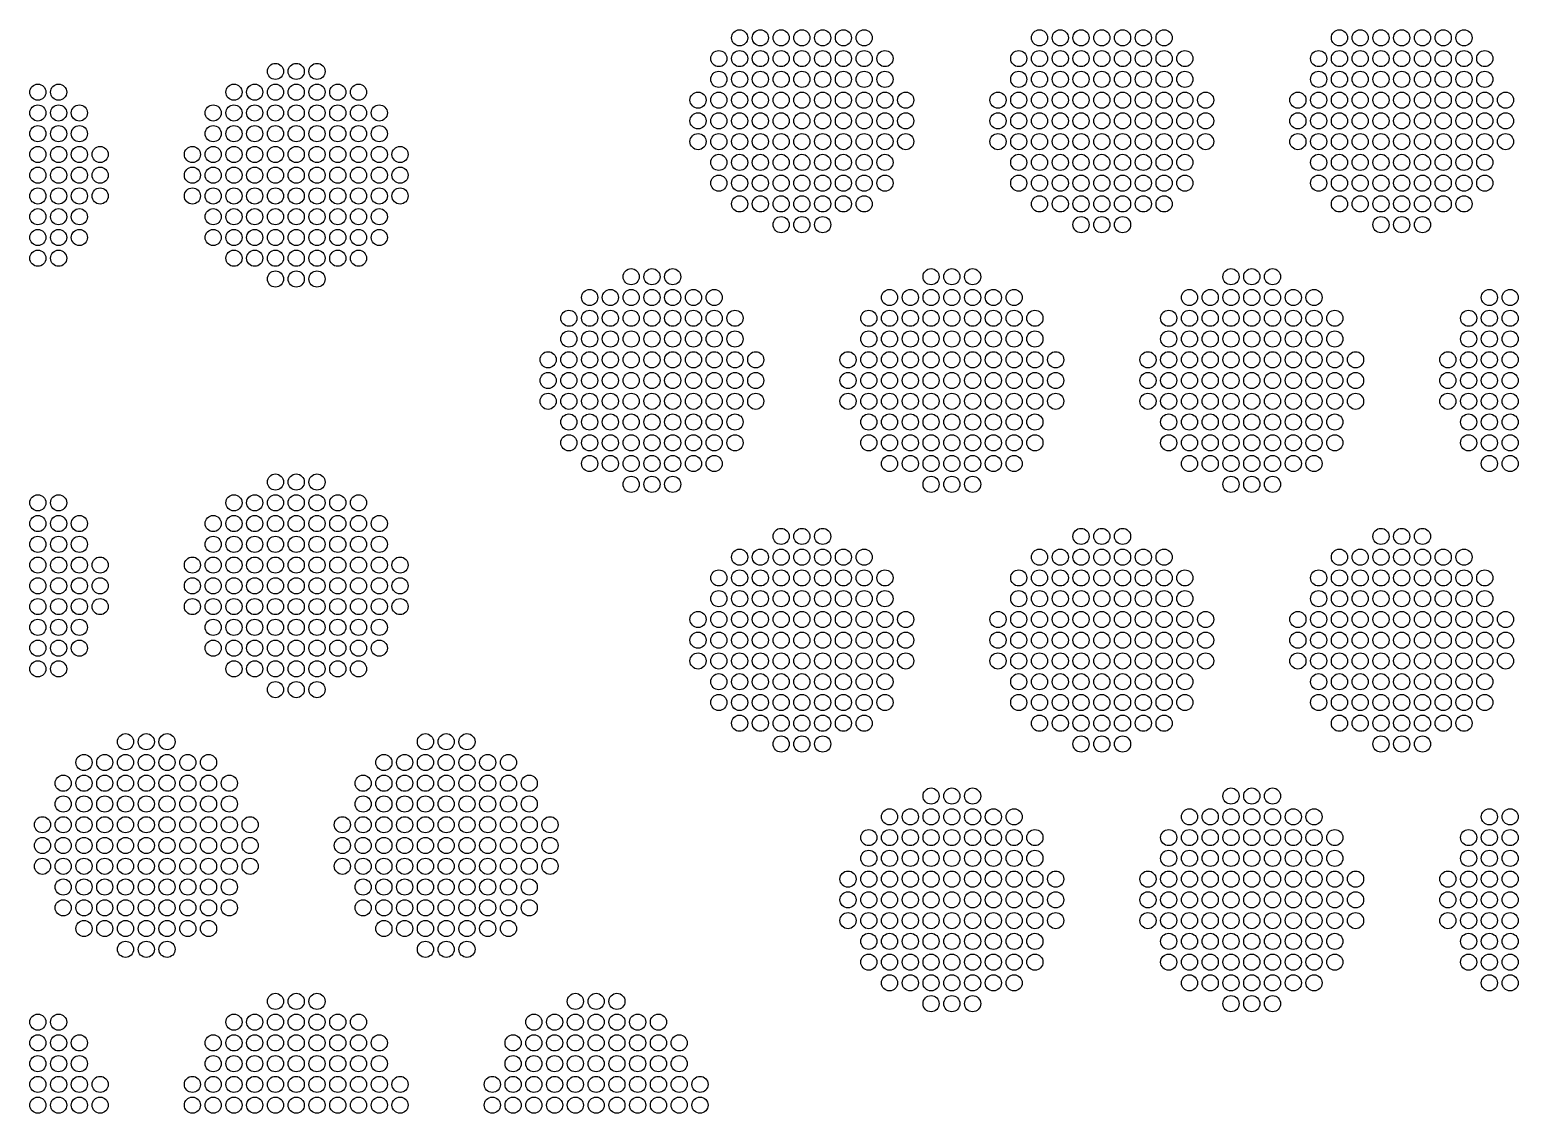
# Model space of a CAD drawing. Extents: x -49 to 54, y -38 to 38.
# Drawn here: x -29.79 to -23.33, y -4.75 to -0.05 of the extents above; entities that cross this region are included whole.
import ezdxf

# ---------------------------------------------------------------- set-up
doc = ezdxf.new("R2010")
doc.units = 0
doc.layers.add('LOWER_ELECTRODE', color=1, linetype='CONTINUOUS')

msp = doc.modelspace()

# ---------------------------------------------------------------- linework, layer by layer
at = {"layer": 'LOWER_ELECTRODE'}
for centre in [(-26.7084, -0.0851), (-26.6184, -0.0851), (-26.5284, -0.0851), (-26.4384, -0.0851), (-26.3484, -0.0851), (-26.2584, -0.0851), (-26.1684, -0.0851), (-25.4084, -0.0851), (-25.3184, -0.0851), (-25.2284, -0.0851), (-25.1384, -0.0851), (-25.0484, -0.0851), (-24.9584, -0.0851), (-24.8684, -0.0851), (-24.1084, -0.0851), (-24.0184, -0.0851), (-23.9284, -0.0851), (-23.8384, -0.0851), (-23.7484, -0.0851), (-23.6584, -0.0851), (-23.5684, -0.0851), (-26.7984, -0.1751), (-26.7084, -0.1751), (-26.6184, -0.1751), (-26.5284, -0.1751), (-26.4384, -0.1751), (-26.3484, -0.1751), (-26.2584, -0.1751), (-26.1684, -0.1751), (-26.0784, -0.1751), (-25.4984, -0.1751), (-25.4084, -0.1751), (-25.3184, -0.1751), (-25.2284, -0.1751), (-25.1384, -0.1751), (-25.0484, -0.1751), (-24.9584, -0.1751), (-24.8684, -0.1751), (-24.7784, -0.1751), (-24.1984, -0.1751), (-24.1084, -0.1751), (-24.0184, -0.1751), (-23.9284, -0.1751), (-23.8384, -0.1751), (-23.7484, -0.1751), (-23.6584, -0.1751), (-23.5684, -0.1751), (-23.4784, -0.1751), (-28.7202, -0.2307), (-28.6302, -0.2307), (-28.5402, -0.2307), (-26.7984, -0.2651), (-26.7084, -0.2651), (-26.6184, -0.2651), (-26.5284, -0.2651), (-26.4384, -0.2651), (-26.3484, -0.2651), (-26.2584, -0.2651), (-26.1684, -0.2651), (-26.0784, -0.2651), (-25.4984, -0.2651), (-25.4084, -0.2651), (-25.3184, -0.2651), (-25.2284, -0.2651), (-25.1384, -0.2651), (-25.0484, -0.2651), (-24.9584, -0.2651), (-24.8684, -0.2651), (-24.7784, -0.2651), (-24.1984, -0.2651), (-24.1084, -0.2651), (-24.0184, -0.2651), (-23.9284, -0.2651), (-23.8384, -0.2651), (-23.7484, -0.2651), (-23.6584, -0.2651), (-23.5684, -0.2651), (-23.4784, -0.2651), (-29.7502, -0.3207), (-29.6602, -0.3207), (-28.9002, -0.3207), (-28.8102, -0.3207), (-28.7202, -0.3207), (-28.6302, -0.3207), (-28.5402, -0.3207), (-28.4502, -0.3207), (-28.3602, -0.3207), (-26.8884, -0.3551), (-26.7984, -0.3551), (-26.7084, -0.3551), (-26.6184, -0.3551), (-26.5284, -0.3551), (-26.4384, -0.3551), (-26.3484, -0.3551), (-26.2584, -0.3551), (-26.1684, -0.3551), (-26.0784, -0.3551), (-25.9884, -0.3551), (-25.5884, -0.3551), (-25.4984, -0.3551), (-25.4084, -0.3551), (-25.3184, -0.3551), (-25.2284, -0.3551), (-25.1384, -0.3551), (-25.0484, -0.3551), (-24.9584, -0.3551), (-24.8684, -0.3551), (-24.7784, -0.3551), (-24.6884, -0.3551), (-24.2884, -0.3551), (-24.1984, -0.3551), (-24.1084, -0.3551), (-24.0184, -0.3551), (-23.9284, -0.3551), (-23.8384, -0.3551), (-23.7484, -0.3551), (-23.6584, -0.3551), (-23.5684, -0.3551), (-23.4784, -0.3551), (-23.3884, -0.3551), (-29.7502, -0.4107), (-29.6602, -0.4107), (-29.5702, -0.4107), (-28.9902, -0.4107), (-28.9002, -0.4107), (-28.8102, -0.4107), (-28.7202, -0.4107), (-28.6302, -0.4107), (-28.5402, -0.4107), (-28.4502, -0.4107), (-28.3602, -0.4107), (-28.2702, -0.4107), (-26.8884, -0.4451), (-26.7984, -0.4451), (-26.7084, -0.4451), (-26.6184, -0.4451), (-26.5284, -0.4451), (-26.4384, -0.4451), (-26.3484, -0.4451), (-26.2584, -0.4451), (-26.1684, -0.4451), (-26.0784, -0.4451), (-25.9884, -0.4451), (-25.5884, -0.4451), (-25.4984, -0.4451), (-25.4084, -0.4451), (-25.3184, -0.4451), (-25.2284, -0.4451), (-25.1384, -0.4451), (-25.0484, -0.4451), (-24.9584, -0.4451), (-24.8684, -0.4451), (-24.7784, -0.4451), (-24.6884, -0.4451), (-24.2884, -0.4451), (-24.1984, -0.4451), (-24.1084, -0.4451), (-24.0184, -0.4451), (-23.9284, -0.4451), (-23.8384, -0.4451), (-23.7484, -0.4451), (-23.6584, -0.4451), (-23.5684, -0.4451), (-23.4784, -0.4451), (-23.3884, -0.4451), (-29.7502, -0.5007), (-29.6602, -0.5007), (-29.5702, -0.5007), (-28.9902, -0.5007), (-28.9002, -0.5007), (-28.8102, -0.5007), (-28.7202, -0.5007), (-28.6302, -0.5007), (-28.5402, -0.5007), (-28.4502, -0.5007), (-28.3602, -0.5007), (-28.2702, -0.5007), (-26.8884, -0.5351), (-26.7984, -0.5351), (-26.7084, -0.5351), (-26.6184, -0.5351), (-26.5284, -0.5351), (-26.4384, -0.5351), (-26.3484, -0.5351), (-26.2584, -0.5351), (-26.1684, -0.5351), (-26.0784, -0.5351), (-25.9884, -0.5351), (-25.5884, -0.5351), (-25.4984, -0.5351), (-25.4084, -0.5351), (-25.3184, -0.5351), (-25.2284, -0.5351), (-25.1384, -0.5351), (-25.0484, -0.5351), (-24.9584, -0.5351), (-24.8684, -0.5351), (-24.7784, -0.5351), (-24.6884, -0.5351), (-24.2884, -0.5351), (-24.1984, -0.5351), (-24.1084, -0.5351), (-24.0184, -0.5351), (-23.9284, -0.5351), (-23.8384, -0.5351), (-23.7484, -0.5351), (-23.6584, -0.5351), (-23.5684, -0.5351), (-23.4784, -0.5351), (-23.3884, -0.5351), (-29.7502, -0.5907), (-29.6602, -0.5907), (-29.5702, -0.5907), (-29.4802, -0.5907), (-29.0802, -0.5907), (-28.9902, -0.5907), (-28.9002, -0.5907), (-28.8102, -0.5907), (-28.7202, -0.5907), (-28.6302, -0.5907), (-28.5402, -0.5907), (-28.4502, -0.5907), (-28.3602, -0.5907), (-28.2702, -0.5907), (-28.1802, -0.5907), (-26.7984, -0.6251), (-26.7084, -0.6251), (-26.6184, -0.6251), (-26.5284, -0.6251), (-26.4384, -0.6251), (-26.3484, -0.6251), (-26.2584, -0.6251), (-26.1684, -0.6251), (-26.0784, -0.6251), (-25.4984, -0.6251), (-25.4084, -0.6251), (-25.3184, -0.6251), (-25.2284, -0.6251), (-25.1384, -0.6251), (-25.0484, -0.6251), (-24.9584, -0.6251), (-24.8684, -0.6251), (-24.7784, -0.6251), (-24.1984, -0.6251), (-24.1084, -0.6251), (-24.0184, -0.6251), (-23.9284, -0.6251), (-23.8384, -0.6251), (-23.7484, -0.6251), (-23.6584, -0.6251), (-23.5684, -0.6251), (-23.4784, -0.6251), (-29.7502, -0.6807), (-29.6602, -0.6807), (-29.5702, -0.6807), (-29.4802, -0.6807), (-29.0802, -0.6807), (-28.9902, -0.6807), (-28.9002, -0.6807), (-28.8102, -0.6807), (-28.7202, -0.6807), (-28.6302, -0.6807), (-28.5402, -0.6807), (-28.4502, -0.6807), (-28.3602, -0.6807), (-28.2702, -0.6807), (-28.1802, -0.6807), (-26.7984, -0.7151), (-26.7084, -0.7151), (-26.6184, -0.7151), (-26.5284, -0.7151), (-26.4384, -0.7151), (-26.3484, -0.7151), (-26.2584, -0.7151), (-26.1684, -0.7151), (-26.0784, -0.7151), (-25.4984, -0.7151), (-25.4084, -0.7151), (-25.3184, -0.7151), (-25.2284, -0.7151), (-25.1384, -0.7151), (-25.0484, -0.7151), (-24.9584, -0.7151), (-24.8684, -0.7151), (-24.7784, -0.7151), (-24.1984, -0.7151), (-24.1084, -0.7151), (-24.0184, -0.7151), (-23.9284, -0.7151), (-23.8384, -0.7151), (-23.7484, -0.7151), (-23.6584, -0.7151), (-23.5684, -0.7151), (-23.4784, -0.7151), (-29.7502, -0.7707), (-29.6602, -0.7707), (-29.5702, -0.7707), (-29.4802, -0.7707), (-29.0802, -0.7707), (-28.9902, -0.7707), (-28.9002, -0.7707), (-28.8102, -0.7707), (-28.7202, -0.7707), (-28.6302, -0.7707), (-28.5402, -0.7707), (-28.4502, -0.7707), (-28.3602, -0.7707), (-28.2702, -0.7707), (-28.1802, -0.7707), (-26.7084, -0.8051), (-26.6184, -0.8051), (-26.5284, -0.8051), (-26.4384, -0.8051), (-26.3484, -0.8051), (-26.2584, -0.8051), (-26.1684, -0.8051), (-25.4084, -0.8051), (-25.3184, -0.8051), (-25.2284, -0.8051), (-25.1384, -0.8051), (-25.0484, -0.8051), (-24.9584, -0.8051), (-24.8684, -0.8051), (-24.1084, -0.8051), (-24.0184, -0.8051), (-23.9284, -0.8051), (-23.8384, -0.8051), (-23.7484, -0.8051), (-23.6584, -0.8051), (-23.5684, -0.8051), (-29.7502, -0.8607), (-29.6602, -0.8607), (-29.5702, -0.8607), (-28.9902, -0.8607), (-28.9002, -0.8607), (-28.8102, -0.8607), (-28.7202, -0.8607), (-28.6302, -0.8607), (-28.5402, -0.8607), (-28.4502, -0.8607), (-28.3602, -0.8607), (-28.2702, -0.8607), (-26.5284, -0.8951), (-26.4384, -0.8951), (-26.3484, -0.8951), (-25.2284, -0.8951), (-25.1384, -0.8951), (-25.0484, -0.8951), (-23.9284, -0.8951), (-23.8384, -0.8951), (-23.7484, -0.8951), (-29.7502, -0.9507), (-29.6602, -0.9507), (-29.5702, -0.9507), (-28.9902, -0.9507), (-28.9002, -0.9507), (-28.8102, -0.9507), (-28.7202, -0.9507), (-28.6302, -0.9507), (-28.5402, -0.9507), (-28.4502, -0.9507), (-28.3602, -0.9507), (-28.2702, -0.9507), (-29.7502, -1.0407), (-29.6602, -1.0407), (-28.9002, -1.0407), (-28.8102, -1.0407), (-28.7202, -1.0407), (-28.6302, -1.0407), (-28.5402, -1.0407), (-28.4502, -1.0407), (-28.3602, -1.0407), (-28.7202, -1.1307), (-28.6302, -1.1307), (-28.5402, -1.1307), (-27.1784, -1.1209), (-27.0884, -1.1209), (-26.9984, -1.1209), (-25.8784, -1.1209), (-25.7884, -1.1209), (-25.6984, -1.1209), (-24.5784, -1.1209), (-24.4884, -1.1209), (-24.3984, -1.1209), (-27.3584, -1.2109), (-27.2684, -1.2109), (-27.1784, -1.2109), (-27.0884, -1.2109), (-26.9984, -1.2109), (-26.9084, -1.2109), (-26.8184, -1.2109), (-26.0584, -1.2109), (-25.9684, -1.2109), (-25.8784, -1.2109), (-25.7884, -1.2109), (-25.6984, -1.2109), (-25.6084, -1.2109), (-25.5184, -1.2109), (-24.7584, -1.2109), (-24.6684, -1.2109), (-24.5784, -1.2109), (-24.4884, -1.2109), (-24.3984, -1.2109), (-24.3084, -1.2109), (-24.2184, -1.2109), (-23.4584, -1.2109), (-23.3684, -1.2109), (-27.4484, -1.3009), (-27.3584, -1.3009), (-27.2684, -1.3009), (-27.1784, -1.3009), (-27.0884, -1.3009), (-26.9984, -1.3009), (-26.9084, -1.3009), (-26.8184, -1.3009), (-26.7284, -1.3009), (-26.1484, -1.3009), (-26.0584, -1.3009), (-25.9684, -1.3009), (-25.8784, -1.3009), (-25.7884, -1.3009), (-25.6984, -1.3009), (-25.6084, -1.3009), (-25.5184, -1.3009), (-25.4284, -1.3009), (-24.8484, -1.3009), (-24.7584, -1.3009), (-24.6684, -1.3009), (-24.5784, -1.3009), (-24.4884, -1.3009), (-24.3984, -1.3009), (-24.3084, -1.3009), (-24.2184, -1.3009), (-24.1284, -1.3009), (-23.5484, -1.3009), (-23.4584, -1.3009), (-23.3684, -1.3009), (-27.4484, -1.3909), (-27.3584, -1.3909), (-27.2684, -1.3909), (-27.1784, -1.3909), (-27.0884, -1.3909), (-26.9984, -1.3909), (-26.9084, -1.3909), (-26.8184, -1.3909), (-26.7284, -1.3909), (-26.1484, -1.3909), (-26.0584, -1.3909), (-25.9684, -1.3909), (-25.8784, -1.3909), (-25.7884, -1.3909), (-25.6984, -1.3909), (-25.6084, -1.3909), (-25.5184, -1.3909), (-25.4284, -1.3909), (-24.8484, -1.3909), (-24.7584, -1.3909), (-24.6684, -1.3909), (-24.5784, -1.3909), (-24.4884, -1.3909), (-24.3984, -1.3909), (-24.3084, -1.3909), (-24.2184, -1.3909), (-24.1284, -1.3909), (-23.5484, -1.3909), (-23.4584, -1.3909), (-23.3684, -1.3909), (-27.5384, -1.4809), (-27.4484, -1.4809), (-27.3584, -1.4809), (-27.2684, -1.4809), (-27.1784, -1.4809), (-27.0884, -1.4809), (-26.9984, -1.4809), (-26.9084, -1.4809), (-26.8184, -1.4809), (-26.7284, -1.4809), (-26.6384, -1.4809), (-26.2384, -1.4809), (-26.1484, -1.4809), (-26.0584, -1.4809), (-25.9684, -1.4809), (-25.8784, -1.4809), (-25.7884, -1.4809), (-25.6984, -1.4809), (-25.6084, -1.4809), (-25.5184, -1.4809), (-25.4284, -1.4809), (-25.3384, -1.4809), (-24.9384, -1.4809), (-24.8484, -1.4809), (-24.7584, -1.4809), (-24.6684, -1.4809), (-24.5784, -1.4809), (-24.4884, -1.4809), (-24.3984, -1.4809), (-24.3084, -1.4809), (-24.2184, -1.4809), (-24.1284, -1.4809), (-24.0384, -1.4809), (-23.6384, -1.4809), (-23.5484, -1.4809), (-23.4584, -1.4809), (-23.3684, -1.4809), (-27.5384, -1.5709), (-27.4484, -1.5709), (-27.3584, -1.5709), (-27.2684, -1.5709), (-27.1784, -1.5709), (-27.0884, -1.5709), (-26.9984, -1.5709), (-26.9084, -1.5709), (-26.8184, -1.5709), (-26.7284, -1.5709), (-26.6384, -1.5709), (-26.2384, -1.5709), (-26.1484, -1.5709), (-26.0584, -1.5709), (-25.9684, -1.5709), (-25.8784, -1.5709), (-25.7884, -1.5709), (-25.6984, -1.5709), (-25.6084, -1.5709), (-25.5184, -1.5709), (-25.4284, -1.5709), (-25.3384, -1.5709), (-24.9384, -1.5709), (-24.8484, -1.5709), (-24.7584, -1.5709), (-24.6684, -1.5709), (-24.5784, -1.5709), (-24.4884, -1.5709), (-24.3984, -1.5709), (-24.3084, -1.5709), (-24.2184, -1.5709), (-24.1284, -1.5709), (-24.0384, -1.5709), (-23.6384, -1.5709), (-23.5484, -1.5709), (-23.4584, -1.5709), (-23.3684, -1.5709), (-27.5384, -1.6609), (-27.4484, -1.6609), (-27.3584, -1.6609), (-27.2684, -1.6609), (-27.1784, -1.6609), (-27.0884, -1.6609), (-26.9984, -1.6609), (-26.9084, -1.6609), (-26.8184, -1.6609), (-26.7284, -1.6609), (-26.6384, -1.6609), (-26.2384, -1.6609), (-26.1484, -1.6609), (-26.0584, -1.6609), (-25.9684, -1.6609), (-25.8784, -1.6609), (-25.7884, -1.6609), (-25.6984, -1.6609), (-25.6084, -1.6609), (-25.5184, -1.6609), (-25.4284, -1.6609), (-25.3384, -1.6609), (-24.9384, -1.6609), (-24.8484, -1.6609), (-24.7584, -1.6609), (-24.6684, -1.6609), (-24.5784, -1.6609), (-24.4884, -1.6609), (-24.3984, -1.6609), (-24.3084, -1.6609), (-24.2184, -1.6609), (-24.1284, -1.6609), (-24.0384, -1.6609), (-23.6384, -1.6609), (-23.5484, -1.6609), (-23.4584, -1.6609), (-23.3684, -1.6609), (-27.4484, -1.7509), (-27.3584, -1.7509), (-27.2684, -1.7509), (-27.1784, -1.7509), (-27.0884, -1.7509), (-26.9984, -1.7509), (-26.9084, -1.7509), (-26.8184, -1.7509), (-26.7284, -1.7509), (-26.1484, -1.7509), (-26.0584, -1.7509), (-25.9684, -1.7509), (-25.8784, -1.7509), (-25.7884, -1.7509), (-25.6984, -1.7509), (-25.6084, -1.7509), (-25.5184, -1.7509), (-25.4284, -1.7509), (-24.8484, -1.7509), (-24.7584, -1.7509), (-24.6684, -1.7509), (-24.5784, -1.7509), (-24.4884, -1.7509), (-24.3984, -1.7509), (-24.3084, -1.7509), (-24.2184, -1.7509), (-24.1284, -1.7509), (-23.5484, -1.7509), (-23.4584, -1.7509), (-23.3684, -1.7509), (-27.4484, -1.8409), (-27.3584, -1.8409), (-27.2684, -1.8409), (-27.1784, -1.8409), (-27.0884, -1.8409), (-26.9984, -1.8409), (-26.9084, -1.8409), (-26.8184, -1.8409), (-26.7284, -1.8409), (-26.1484, -1.8409), (-26.0584, -1.8409), (-25.9684, -1.8409), (-25.8784, -1.8409), (-25.7884, -1.8409), (-25.6984, -1.8409), (-25.6084, -1.8409), (-25.5184, -1.8409), (-25.4284, -1.8409), (-24.8484, -1.8409), (-24.7584, -1.8409), (-24.6684, -1.8409), (-24.5784, -1.8409), (-24.4884, -1.8409), (-24.3984, -1.8409), (-24.3084, -1.8409), (-24.2184, -1.8409), (-24.1284, -1.8409), (-23.5484, -1.8409), (-23.4584, -1.8409), (-23.3684, -1.8409), (-27.3584, -1.9309), (-27.2684, -1.9309), (-27.1784, -1.9309), (-27.0884, -1.9309), (-26.9984, -1.9309), (-26.9084, -1.9309), (-26.8184, -1.9309), (-26.0584, -1.9309), (-25.9684, -1.9309), (-25.8784, -1.9309), (-25.7884, -1.9309), (-25.6984, -1.9309), (-25.6084, -1.9309), (-25.5184, -1.9309), (-24.7584, -1.9309), (-24.6684, -1.9309), (-24.5784, -1.9309), (-24.4884, -1.9309), (-24.3984, -1.9309), (-24.3084, -1.9309), (-24.2184, -1.9309), (-23.4584, -1.9309), (-23.3684, -1.9309), (-28.7202, -2.0111), (-28.6302, -2.0111), (-28.5402, -2.0111), (-27.1784, -2.0209), (-27.0884, -2.0209), (-26.9984, -2.0209), (-25.8784, -2.0209), (-25.7884, -2.0209), (-25.6984, -2.0209), (-24.5784, -2.0209), (-24.4884, -2.0209), (-24.3984, -2.0209), (-29.7502, -2.1011), (-29.6602, -2.1011), (-28.9002, -2.1011), (-28.8102, -2.1011), (-28.7202, -2.1011), (-28.6302, -2.1011), (-28.5402, -2.1011), (-28.4502, -2.1011), (-28.3602, -2.1011), (-29.7502, -2.1911), (-29.6602, -2.1911), (-29.5702, -2.1911), (-28.9902, -2.1911), (-28.9002, -2.1911), (-28.8102, -2.1911), (-28.7202, -2.1911), (-28.6302, -2.1911), (-28.5402, -2.1911), (-28.4502, -2.1911), (-28.3602, -2.1911), (-28.2702, -2.1911), (-29.7502, -2.2811), (-29.6602, -2.2811), (-29.5702, -2.2811), (-28.9902, -2.2811), (-28.9002, -2.2811), (-28.8102, -2.2811), (-28.7202, -2.2811), (-28.6302, -2.2811), (-28.5402, -2.2811), (-28.4502, -2.2811), (-28.3602, -2.2811), (-28.2702, -2.2811), (-26.5284, -2.2468), (-26.4384, -2.2468), (-26.3484, -2.2468), (-25.2284, -2.2468), (-25.1384, -2.2468), (-25.0484, -2.2468), (-23.9284, -2.2468), (-23.8384, -2.2468), (-23.7484, -2.2468), (-26.7084, -2.3368), (-26.6184, -2.3368), (-26.5284, -2.3368), (-26.4384, -2.3368), (-26.3484, -2.3368), (-26.2584, -2.3368), (-26.1684, -2.3368), (-25.4084, -2.3368), (-25.3184, -2.3368), (-25.2284, -2.3368), (-25.1384, -2.3368), (-25.0484, -2.3368), (-24.9584, -2.3368), (-24.8684, -2.3368), (-24.1084, -2.3368), (-24.0184, -2.3368), (-23.9284, -2.3368), (-23.8384, -2.3368), (-23.7484, -2.3368), (-23.6584, -2.3368), (-23.5684, -2.3368), (-29.7502, -2.3711), (-29.6602, -2.3711), (-29.5702, -2.3711), (-29.4802, -2.3711), (-29.0802, -2.3711), (-28.9902, -2.3711), (-28.9002, -2.3711), (-28.8102, -2.3711), (-28.7202, -2.3711), (-28.6302, -2.3711), (-28.5402, -2.3711), (-28.4502, -2.3711), (-28.3602, -2.3711), (-28.2702, -2.3711), (-28.1802, -2.3711), (-29.7502, -2.4611), (-29.6602, -2.4611), (-29.5702, -2.4611), (-29.4802, -2.4611), (-29.0802, -2.4611), (-28.9902, -2.4611), (-28.9002, -2.4611), (-28.8102, -2.4611), (-28.7202, -2.4611), (-28.6302, -2.4611), (-28.5402, -2.4611), (-28.4502, -2.4611), (-28.3602, -2.4611), (-28.2702, -2.4611), (-28.1802, -2.4611), (-26.7984, -2.4268), (-26.7084, -2.4268), (-26.6184, -2.4268), (-26.5284, -2.4268), (-26.4384, -2.4268), (-26.3484, -2.4268), (-26.2584, -2.4268), (-26.1684, -2.4268), (-26.0784, -2.4268), (-25.4984, -2.4268), (-25.4084, -2.4268), (-25.3184, -2.4268), (-25.2284, -2.4268), (-25.1384, -2.4268), (-25.0484, -2.4268), (-24.9584, -2.4268), (-24.8684, -2.4268), (-24.7784, -2.4268), (-24.1984, -2.4268), (-24.1084, -2.4268), (-24.0184, -2.4268), (-23.9284, -2.4268), (-23.8384, -2.4268), (-23.7484, -2.4268), (-23.6584, -2.4268), (-23.5684, -2.4268), (-23.4784, -2.4268), (-29.7502, -2.5511), (-29.6602, -2.5511), (-29.5702, -2.5511), (-29.4802, -2.5511), (-29.0802, -2.5511), (-28.9902, -2.5511), (-28.9002, -2.5511), (-28.8102, -2.5511), (-28.7202, -2.5511), (-28.6302, -2.5511), (-28.5402, -2.5511), (-28.4502, -2.5511), (-28.3602, -2.5511), (-28.2702, -2.5511), (-28.1802, -2.5511), (-26.7984, -2.5168), (-26.7084, -2.5168), (-26.6184, -2.5168), (-26.5284, -2.5168), (-26.4384, -2.5168), (-26.3484, -2.5168), (-26.2584, -2.5168), (-26.1684, -2.5168), (-26.0784, -2.5168), (-25.4984, -2.5168), (-25.4084, -2.5168), (-25.3184, -2.5168), (-25.2284, -2.5168), (-25.1384, -2.5168), (-25.0484, -2.5168), (-24.9584, -2.5168), (-24.8684, -2.5168), (-24.7784, -2.5168), (-24.1984, -2.5168), (-24.1084, -2.5168), (-24.0184, -2.5168), (-23.9284, -2.5168), (-23.8384, -2.5168), (-23.7484, -2.5168), (-23.6584, -2.5168), (-23.5684, -2.5168), (-23.4784, -2.5168), (-26.8884, -2.6068), (-26.7984, -2.6068), (-26.7084, -2.6068), (-26.6184, -2.6068), (-26.5284, -2.6068), (-26.4384, -2.6068), (-26.3484, -2.6068), (-26.2584, -2.6068), (-26.1684, -2.6068), (-26.0784, -2.6068), (-25.9884, -2.6068), (-25.5884, -2.6068), (-25.4984, -2.6068), (-25.4084, -2.6068), (-25.3184, -2.6068), (-25.2284, -2.6068), (-25.1384, -2.6068), (-25.0484, -2.6068), (-24.9584, -2.6068), (-24.8684, -2.6068), (-24.7784, -2.6068), (-24.6884, -2.6068), (-24.2884, -2.6068), (-24.1984, -2.6068), (-24.1084, -2.6068), (-24.0184, -2.6068), (-23.9284, -2.6068), (-23.8384, -2.6068), (-23.7484, -2.6068), (-23.6584, -2.6068), (-23.5684, -2.6068), (-23.4784, -2.6068), (-23.3884, -2.6068), (-29.7502, -2.6411), (-29.6602, -2.6411), (-29.5702, -2.6411), (-28.9902, -2.6411), (-28.9002, -2.6411), (-28.8102, -2.6411), (-28.7202, -2.6411), (-28.6302, -2.6411), (-28.5402, -2.6411), (-28.4502, -2.6411), (-28.3602, -2.6411), (-28.2702, -2.6411), (-29.7502, -2.7311), (-29.6602, -2.7311), (-29.5702, -2.7311), (-28.9902, -2.7311), (-28.9002, -2.7311), (-28.8102, -2.7311), (-28.7202, -2.7311), (-28.6302, -2.7311), (-28.5402, -2.7311), (-28.4502, -2.7311), (-28.3602, -2.7311), (-28.2702, -2.7311), (-26.8884, -2.6968), (-26.7984, -2.6968), (-26.7084, -2.6968), (-26.6184, -2.6968), (-26.5284, -2.6968), (-26.4384, -2.6968), (-26.3484, -2.6968), (-26.2584, -2.6968), (-26.1684, -2.6968), (-26.0784, -2.6968), (-25.9884, -2.6968), (-25.5884, -2.6968), (-25.4984, -2.6968), (-25.4084, -2.6968), (-25.3184, -2.6968), (-25.2284, -2.6968), (-25.1384, -2.6968), (-25.0484, -2.6968), (-24.9584, -2.6968), (-24.8684, -2.6968), (-24.7784, -2.6968), (-24.6884, -2.6968), (-24.2884, -2.6968), (-24.1984, -2.6968), (-24.1084, -2.6968), (-24.0184, -2.6968), (-23.9284, -2.6968), (-23.8384, -2.6968), (-23.7484, -2.6968), (-23.6584, -2.6968), (-23.5684, -2.6968), (-23.4784, -2.6968), (-23.3884, -2.6968), (-26.8884, -2.7868), (-26.7984, -2.7868), (-26.7084, -2.7868), (-26.6184, -2.7868), (-26.5284, -2.7868), (-26.4384, -2.7868), (-26.3484, -2.7868), (-26.2584, -2.7868), (-26.1684, -2.7868), (-26.0784, -2.7868), (-25.9884, -2.7868), (-25.5884, -2.7868), (-25.4984, -2.7868), (-25.4084, -2.7868), (-25.3184, -2.7868), (-25.2284, -2.7868), (-25.1384, -2.7868), (-25.0484, -2.7868), (-24.9584, -2.7868), (-24.8684, -2.7868), (-24.7784, -2.7868), (-24.6884, -2.7868), (-24.2884, -2.7868), (-24.1984, -2.7868), (-24.1084, -2.7868), (-24.0184, -2.7868), (-23.9284, -2.7868), (-23.8384, -2.7868), (-23.7484, -2.7868), (-23.6584, -2.7868), (-23.5684, -2.7868), (-23.4784, -2.7868), (-23.3884, -2.7868), (-29.7502, -2.8211), (-29.6602, -2.8211), (-28.9002, -2.8211), (-28.8102, -2.8211), (-28.7202, -2.8211), (-28.6302, -2.8211), (-28.5402, -2.8211), (-28.4502, -2.8211), (-28.3602, -2.8211), (-28.7202, -2.9111), (-28.6302, -2.9111), (-28.5402, -2.9111), (-26.7984, -2.8768), (-26.7084, -2.8768), (-26.6184, -2.8768), (-26.5284, -2.8768), (-26.4384, -2.8768), (-26.3484, -2.8768), (-26.2584, -2.8768), (-26.1684, -2.8768), (-26.0784, -2.8768), (-25.4984, -2.8768), (-25.4084, -2.8768), (-25.3184, -2.8768), (-25.2284, -2.8768), (-25.1384, -2.8768), (-25.0484, -2.8768), (-24.9584, -2.8768), (-24.8684, -2.8768), (-24.7784, -2.8768), (-24.1984, -2.8768), (-24.1084, -2.8768), (-24.0184, -2.8768), (-23.9284, -2.8768), (-23.8384, -2.8768), (-23.7484, -2.8768), (-23.6584, -2.8768), (-23.5684, -2.8768), (-23.4784, -2.8768), (-26.7984, -2.9668), (-26.7084, -2.9668), (-26.6184, -2.9668), (-26.5284, -2.9668), (-26.4384, -2.9668), (-26.3484, -2.9668), (-26.2584, -2.9668), (-26.1684, -2.9668), (-26.0784, -2.9668), (-25.4984, -2.9668), (-25.4084, -2.9668), (-25.3184, -2.9668), (-25.2284, -2.9668), (-25.1384, -2.9668), (-25.0484, -2.9668), (-24.9584, -2.9668), (-24.8684, -2.9668), (-24.7784, -2.9668), (-24.1984, -2.9668), (-24.1084, -2.9668), (-24.0184, -2.9668), (-23.9284, -2.9668), (-23.8384, -2.9668), (-23.7484, -2.9668), (-23.6584, -2.9668), (-23.5684, -2.9668), (-23.4784, -2.9668), (-26.7084, -3.0568), (-26.6184, -3.0568), (-26.5284, -3.0568), (-26.4384, -3.0568), (-26.3484, -3.0568), (-26.2584, -3.0568), (-26.1684, -3.0568), (-25.4084, -3.0568), (-25.3184, -3.0568), (-25.2284, -3.0568), (-25.1384, -3.0568), (-25.0484, -3.0568), (-24.9584, -3.0568), (-24.8684, -3.0568), (-24.1084, -3.0568), (-24.0184, -3.0568), (-23.9284, -3.0568), (-23.8384, -3.0568), (-23.7484, -3.0568), (-23.6584, -3.0568), (-23.5684, -3.0568), (-29.3702, -3.137), (-29.2802, -3.137), (-29.1902, -3.137), (-28.0702, -3.137), (-27.9802, -3.137), (-27.8902, -3.137), (-26.5284, -3.1468), (-26.4384, -3.1468), (-26.3484, -3.1468), (-25.2284, -3.1468), (-25.1384, -3.1468), (-25.0484, -3.1468), (-23.9284, -3.1468), (-23.8384, -3.1468), (-23.7484, -3.1468), (-29.5502, -3.227), (-29.4602, -3.227), (-29.3702, -3.227), (-29.2802, -3.227), (-29.1902, -3.227), (-29.1002, -3.227), (-29.0102, -3.227), (-28.2502, -3.227), (-28.1602, -3.227), (-28.0702, -3.227), (-27.9802, -3.227), (-27.8902, -3.227), (-27.8002, -3.227), (-27.7102, -3.227), (-29.6402, -3.317), (-29.5502, -3.317), (-29.4602, -3.317), (-29.3702, -3.317), (-29.2802, -3.317), (-29.1902, -3.317), (-29.1002, -3.317), (-29.0102, -3.317), (-28.9202, -3.317), (-28.3402, -3.317), (-28.2502, -3.317), (-28.1602, -3.317), (-28.0702, -3.317), (-27.9802, -3.317), (-27.8902, -3.317), (-27.8002, -3.317), (-27.7102, -3.317), (-27.6202, -3.317), (-25.8784, -3.3726), (-25.7884, -3.3726), (-25.6984, -3.3726), (-24.5784, -3.3726), (-24.4884, -3.3726), (-24.3984, -3.3726), (-29.6402, -3.407), (-29.5502, -3.407), (-29.4602, -3.407), (-29.3702, -3.407), (-29.2802, -3.407), (-29.1902, -3.407), (-29.1002, -3.407), (-29.0102, -3.407), (-28.9202, -3.407), (-28.3402, -3.407), (-28.2502, -3.407), (-28.1602, -3.407), (-28.0702, -3.407), (-27.9802, -3.407), (-27.8902, -3.407), (-27.8002, -3.407), (-27.7102, -3.407), (-27.6202, -3.407), (-29.7302, -3.497), (-29.6402, -3.497), (-29.5502, -3.497), (-29.4602, -3.497), (-29.3702, -3.497), (-29.2802, -3.497), (-29.1902, -3.497), (-29.1002, -3.497), (-29.0102, -3.497), (-28.9202, -3.497), (-28.8302, -3.497), (-28.4302, -3.497), (-28.3402, -3.497), (-28.2502, -3.497), (-28.1602, -3.497), (-28.0702, -3.497), (-27.9802, -3.497), (-27.8902, -3.497), (-27.8002, -3.497), (-27.7102, -3.497), (-27.6202, -3.497), (-27.5302, -3.497), (-26.0584, -3.4626), (-25.9684, -3.4626), (-25.8784, -3.4626), (-25.7884, -3.4626), (-25.6984, -3.4626), (-25.6084, -3.4626), (-25.5184, -3.4626), (-24.7584, -3.4626), (-24.6684, -3.4626), (-24.5784, -3.4626), (-24.4884, -3.4626), (-24.3984, -3.4626), (-24.3084, -3.4626), (-24.2184, -3.4626), (-23.4584, -3.4626), (-23.3684, -3.4626), (-26.1484, -3.5526), (-26.0584, -3.5526), (-25.9684, -3.5526), (-25.8784, -3.5526), (-25.7884, -3.5526), (-25.6984, -3.5526), (-25.6084, -3.5526), (-25.5184, -3.5526), (-25.4284, -3.5526), (-24.8484, -3.5526), (-24.7584, -3.5526), (-24.6684, -3.5526), (-24.5784, -3.5526), (-24.4884, -3.5526), (-24.3984, -3.5526), (-24.3084, -3.5526), (-24.2184, -3.5526), (-24.1284, -3.5526), (-23.5484, -3.5526), (-23.4584, -3.5526), (-23.3684, -3.5526), (-29.7302, -3.587), (-29.6402, -3.587), (-29.5502, -3.587), (-29.4602, -3.587), (-29.3702, -3.587), (-29.2802, -3.587), (-29.1902, -3.587), (-29.1002, -3.587), (-29.0102, -3.587), (-28.9202, -3.587), (-28.8302, -3.587), (-28.4302, -3.587), (-28.3402, -3.587), (-28.2502, -3.587), (-28.1602, -3.587), (-28.0702, -3.587), (-27.9802, -3.587), (-27.8902, -3.587), (-27.8002, -3.587), (-27.7102, -3.587), (-27.6202, -3.587), (-27.5302, -3.587), (-26.1484, -3.6426), (-26.0584, -3.6426), (-25.9684, -3.6426), (-25.8784, -3.6426), (-25.7884, -3.6426), (-25.6984, -3.6426), (-25.6084, -3.6426), (-25.5184, -3.6426), (-25.4284, -3.6426), (-24.8484, -3.6426), (-24.7584, -3.6426), (-24.6684, -3.6426), (-24.5784, -3.6426), (-24.4884, -3.6426), (-24.3984, -3.6426), (-24.3084, -3.6426), (-24.2184, -3.6426), (-24.1284, -3.6426), (-23.5484, -3.6426), (-23.4584, -3.6426), (-23.3684, -3.6426), (-29.7302, -3.677), (-29.6402, -3.677), (-29.5502, -3.677), (-29.4602, -3.677), (-29.3702, -3.677), (-29.2802, -3.677), (-29.1902, -3.677), (-29.1002, -3.677), (-29.0102, -3.677), (-28.9202, -3.677), (-28.8302, -3.677), (-28.4302, -3.677), (-28.3402, -3.677), (-28.2502, -3.677), (-28.1602, -3.677), (-28.0702, -3.677), (-27.9802, -3.677), (-27.8902, -3.677), (-27.8002, -3.677), (-27.7102, -3.677), (-27.6202, -3.677), (-27.5302, -3.677), (-29.6402, -3.767), (-29.5502, -3.767), (-29.4602, -3.767), (-29.3702, -3.767), (-29.2802, -3.767), (-29.1902, -3.767), (-29.1002, -3.767), (-29.0102, -3.767), (-28.9202, -3.767), (-28.3402, -3.767), (-28.2502, -3.767), (-28.1602, -3.767), (-28.0702, -3.767), (-27.9802, -3.767), (-27.8902, -3.767), (-27.8002, -3.767), (-27.7102, -3.767), (-27.6202, -3.767), (-26.2384, -3.7326), (-26.1484, -3.7326), (-26.0584, -3.7326), (-25.9684, -3.7326), (-25.8784, -3.7326), (-25.7884, -3.7326), (-25.6984, -3.7326), (-25.6084, -3.7326), (-25.5184, -3.7326), (-25.4284, -3.7326), (-25.3384, -3.7326), (-24.9384, -3.7326), (-24.8484, -3.7326), (-24.7584, -3.7326), (-24.6684, -3.7326), (-24.5784, -3.7326), (-24.4884, -3.7326), (-24.3984, -3.7326), (-24.3084, -3.7326), (-24.2184, -3.7326), (-24.1284, -3.7326), (-24.0384, -3.7326), (-23.6384, -3.7326), (-23.5484, -3.7326), (-23.4584, -3.7326), (-23.3684, -3.7326), (-26.2384, -3.8226), (-26.1484, -3.8226), (-26.0584, -3.8226), (-25.9684, -3.8226), (-25.8784, -3.8226), (-25.7884, -3.8226), (-25.6984, -3.8226), (-25.6084, -3.8226), (-25.5184, -3.8226), (-25.4284, -3.8226), (-25.3384, -3.8226), (-24.9384, -3.8226), (-24.8484, -3.8226), (-24.7584, -3.8226), (-24.6684, -3.8226), (-24.5784, -3.8226), (-24.4884, -3.8226), (-24.3984, -3.8226), (-24.3084, -3.8226), (-24.2184, -3.8226), (-24.1284, -3.8226), (-24.0384, -3.8226), (-23.6384, -3.8226), (-23.5484, -3.8226), (-23.4584, -3.8226), (-23.3684, -3.8226), (-29.6402, -3.857), (-29.5502, -3.857), (-29.4602, -3.857), (-29.3702, -3.857), (-29.2802, -3.857), (-29.1902, -3.857), (-29.1002, -3.857), (-29.0102, -3.857), (-28.9202, -3.857), (-28.3402, -3.857), (-28.2502, -3.857), (-28.1602, -3.857), (-28.0702, -3.857), (-27.9802, -3.857), (-27.8902, -3.857), (-27.8002, -3.857), (-27.7102, -3.857), (-27.6202, -3.857), (-29.5502, -3.947), (-29.4602, -3.947), (-29.3702, -3.947), (-29.2802, -3.947), (-29.1902, -3.947), (-29.1002, -3.947), (-29.0102, -3.947), (-28.2502, -3.947), (-28.1602, -3.947), (-28.0702, -3.947), (-27.9802, -3.947), (-27.8902, -3.947), (-27.8002, -3.947), (-27.7102, -3.947), (-26.2384, -3.9126), (-26.1484, -3.9126), (-26.0584, -3.9126), (-25.9684, -3.9126), (-25.8784, -3.9126), (-25.7884, -3.9126), (-25.6984, -3.9126), (-25.6084, -3.9126), (-25.5184, -3.9126), (-25.4284, -3.9126), (-25.3384, -3.9126), (-24.9384, -3.9126), (-24.8484, -3.9126), (-24.7584, -3.9126), (-24.6684, -3.9126), (-24.5784, -3.9126), (-24.4884, -3.9126), (-24.3984, -3.9126), (-24.3084, -3.9126), (-24.2184, -3.9126), (-24.1284, -3.9126), (-24.0384, -3.9126), (-23.6384, -3.9126), (-23.5484, -3.9126), (-23.4584, -3.9126), (-23.3684, -3.9126), (-26.1484, -4.0026), (-26.0584, -4.0026), (-25.9684, -4.0026), (-25.8784, -4.0026), (-25.7884, -4.0026), (-25.6984, -4.0026), (-25.6084, -4.0026), (-25.5184, -4.0026), (-25.4284, -4.0026), (-24.8484, -4.0026), (-24.7584, -4.0026), (-24.6684, -4.0026), (-24.5784, -4.0026), (-24.4884, -4.0026), (-24.3984, -4.0026), (-24.3084, -4.0026), (-24.2184, -4.0026), (-24.1284, -4.0026), (-23.5484, -4.0026), (-23.4584, -4.0026), (-23.3684, -4.0026), (-29.3702, -4.037), (-29.2802, -4.037), (-29.1902, -4.037), (-28.0702, -4.037), (-27.9802, -4.037), (-27.8902, -4.037), (-26.1484, -4.0926), (-26.0584, -4.0926), (-25.9684, -4.0926), (-25.8784, -4.0926), (-25.7884, -4.0926), (-25.6984, -4.0926), (-25.6084, -4.0926), (-25.5184, -4.0926), (-25.4284, -4.0926), (-24.8484, -4.0926), (-24.7584, -4.0926), (-24.6684, -4.0926), (-24.5784, -4.0926), (-24.4884, -4.0926), (-24.3984, -4.0926), (-24.3084, -4.0926), (-24.2184, -4.0926), (-24.1284, -4.0926), (-23.5484, -4.0926), (-23.4584, -4.0926), (-23.3684, -4.0926), (-26.0584, -4.1826), (-25.9684, -4.1826), (-25.8784, -4.1826), (-25.7884, -4.1826), (-25.6984, -4.1826), (-25.6084, -4.1826), (-25.5184, -4.1826), (-24.7584, -4.1826), (-24.6684, -4.1826), (-24.5784, -4.1826), (-24.4884, -4.1826), (-24.3984, -4.1826), (-24.3084, -4.1826), (-24.2184, -4.1826), (-23.4584, -4.1826), (-23.3684, -4.1826), (-28.7202, -4.2628), (-28.6302, -4.2628), (-28.5402, -4.2628), (-27.4202, -4.2628), (-27.3302, -4.2628), (-27.2402, -4.2628), (-25.8784, -4.2726), (-25.7884, -4.2726), (-25.6984, -4.2726), (-24.5784, -4.2726), (-24.4884, -4.2726), (-24.3984, -4.2726), (-29.7502, -4.3528), (-29.6602, -4.3528), (-28.9002, -4.3528), (-28.8102, -4.3528), (-28.7202, -4.3528), (-28.6302, -4.3528), (-28.5402, -4.3528), (-28.4502, -4.3528), (-28.3602, -4.3528), (-27.6002, -4.3528), (-27.5102, -4.3528), (-27.4202, -4.3528), (-27.3302, -4.3528), (-27.2402, -4.3528), (-27.1502, -4.3528), (-27.0602, -4.3528), (-29.7502, -4.4428), (-29.6602, -4.4428), (-29.5702, -4.4428), (-28.9902, -4.4428), (-28.9002, -4.4428), (-28.8102, -4.4428), (-28.7202, -4.4428), (-28.6302, -4.4428), (-28.5402, -4.4428), (-28.4502, -4.4428), (-28.3602, -4.4428), (-28.2702, -4.4428), (-27.6902, -4.4428), (-27.6002, -4.4428), (-27.5102, -4.4428), (-27.4202, -4.4428), (-27.3302, -4.4428), (-27.2402, -4.4428), (-27.1502, -4.4428), (-27.0602, -4.4428), (-26.9702, -4.4428), (-29.7502, -4.5328), (-29.6602, -4.5328), (-29.5702, -4.5328), (-28.9902, -4.5328), (-28.9002, -4.5328), (-28.8102, -4.5328), (-28.7202, -4.5328), (-28.6302, -4.5328), (-28.5402, -4.5328), (-28.4502, -4.5328), (-28.3602, -4.5328), (-28.2702, -4.5328), (-27.6902, -4.5328), (-27.6002, -4.5328), (-27.5102, -4.5328), (-27.4202, -4.5328), (-27.3302, -4.5328), (-27.2402, -4.5328), (-27.1502, -4.5328), (-27.0602, -4.5328), (-26.9702, -4.5328), (-29.7502, -4.6228), (-29.6602, -4.6228), (-29.5702, -4.6228), (-29.4802, -4.6228), (-29.0802, -4.6228), (-28.9902, -4.6228), (-28.9002, -4.6228), (-28.8102, -4.6228), (-28.7202, -4.6228), (-28.6302, -4.6228), (-28.5402, -4.6228), (-28.4502, -4.6228), (-28.3602, -4.6228), (-28.2702, -4.6228), (-28.1802, -4.6228), (-27.7802, -4.6228), (-27.6902, -4.6228), (-27.6002, -4.6228), (-27.5102, -4.6228), (-27.4202, -4.6228), (-27.3302, -4.6228), (-27.2402, -4.6228), (-27.1502, -4.6228), (-27.0602, -4.6228), (-26.9702, -4.6228), (-26.8802, -4.6228), (-29.7502, -4.7128), (-29.6602, -4.7128), (-29.5702, -4.7128), (-29.4802, -4.7128), (-29.0802, -4.7128), (-28.9902, -4.7128), (-28.9002, -4.7128), (-28.8102, -4.7128), (-28.7202, -4.7128), (-28.6302, -4.7128), (-28.5402, -4.7128), (-28.4502, -4.7128), (-28.3602, -4.7128), (-28.2702, -4.7128), (-28.1802, -4.7128), (-27.7802, -4.7128), (-27.6902, -4.7128), (-27.6002, -4.7128), (-27.5102, -4.7128), (-27.4202, -4.7128), (-27.3302, -4.7128), (-27.2402, -4.7128), (-27.1502, -4.7128), (-27.0602, -4.7128), (-26.9702, -4.7128), (-26.8802, -4.7128)]:
    msp.add_circle(centre, 0.035, dxfattribs=at)

doc.saveas('drawing.dxf')
